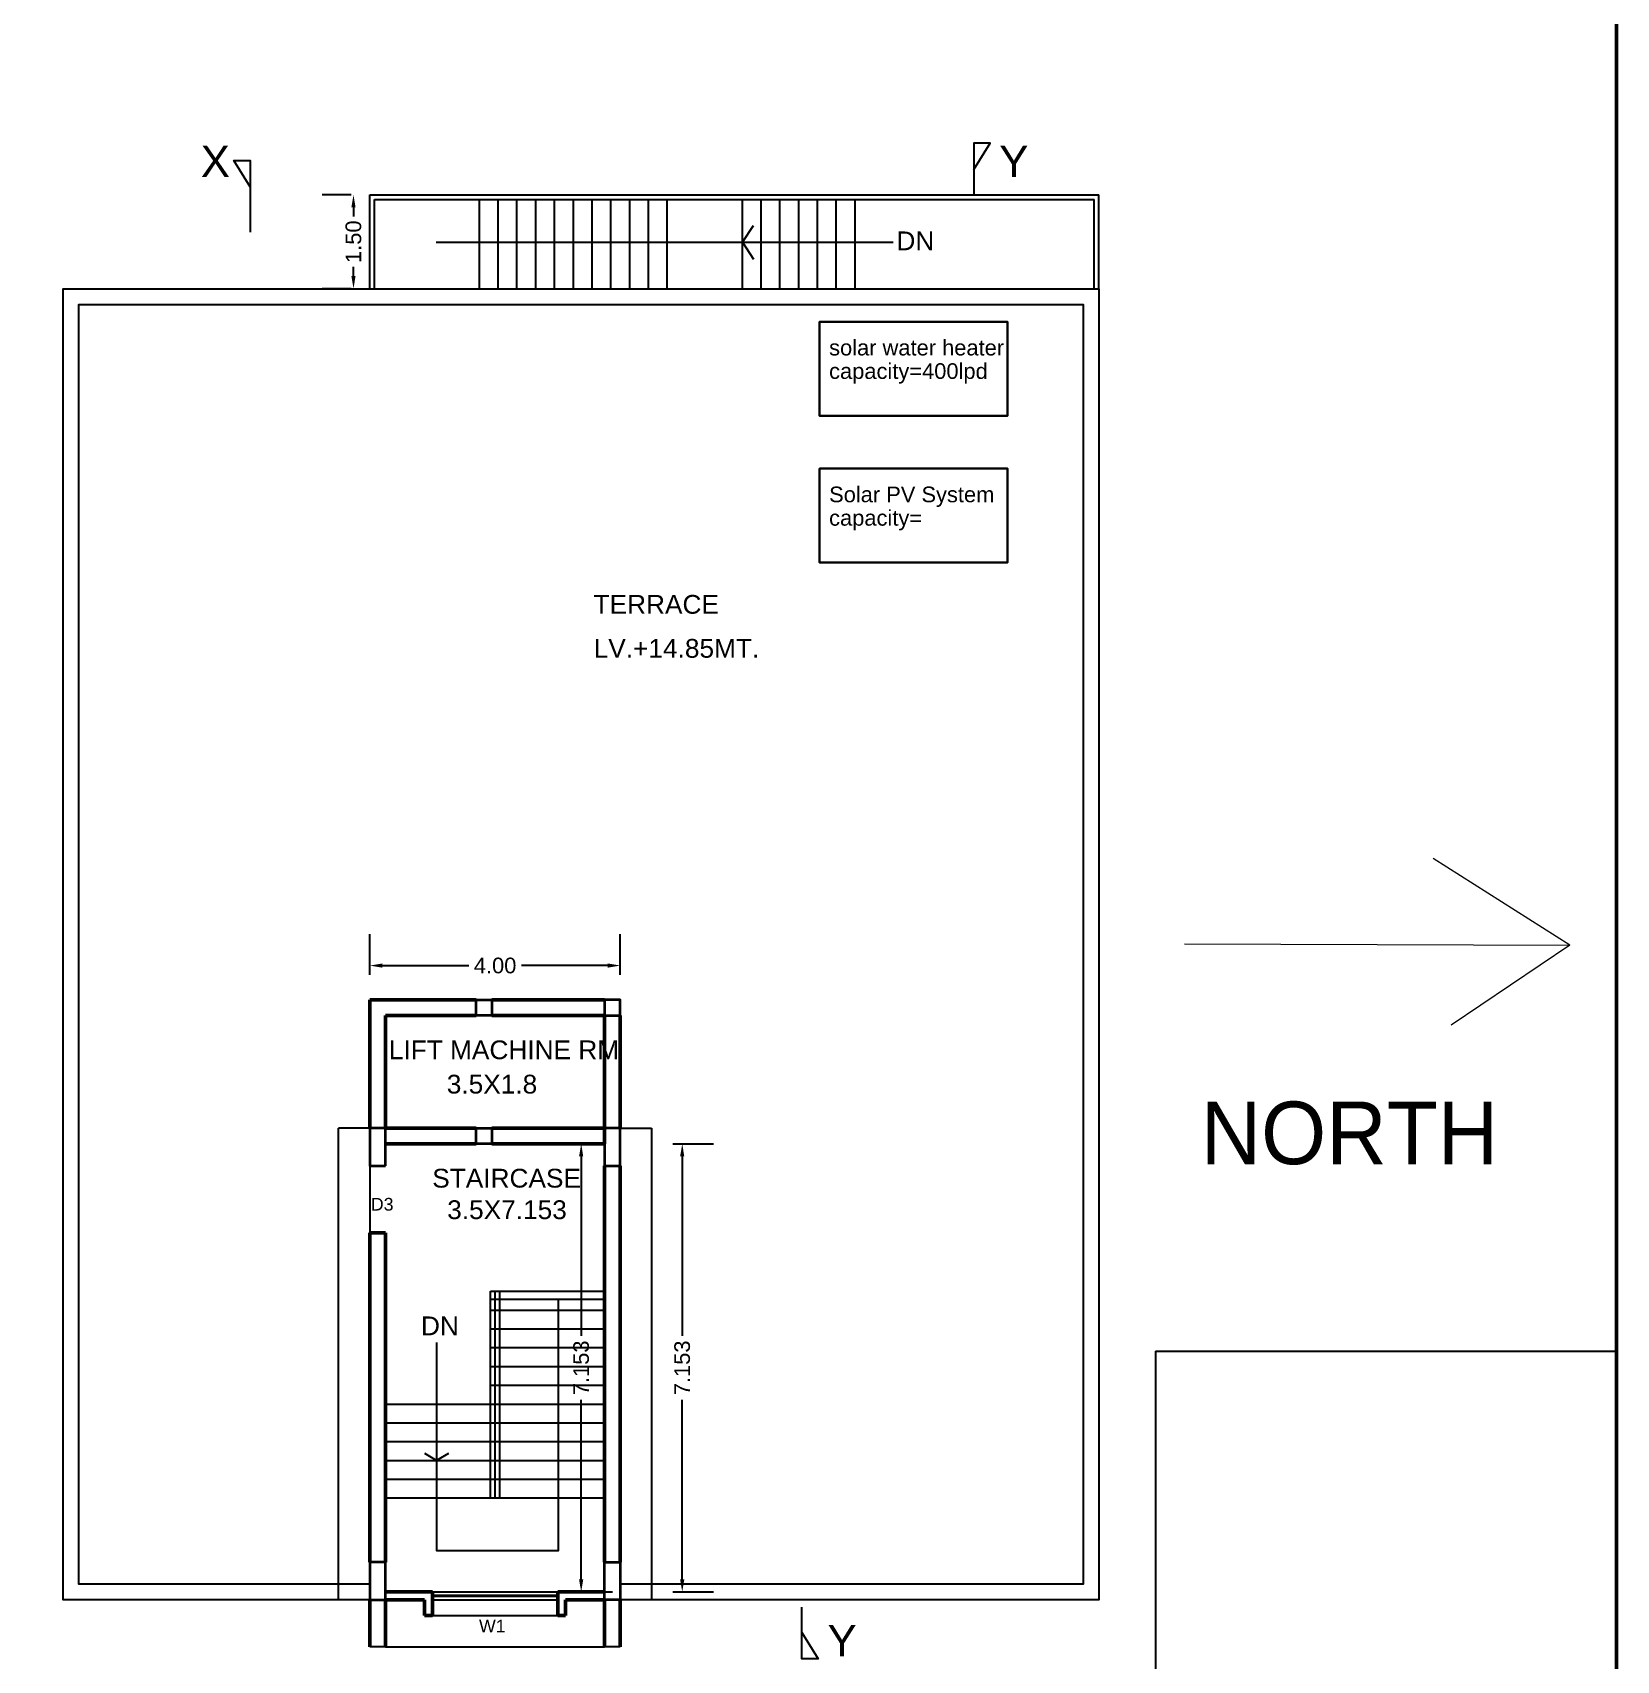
# Model space of a CAD drawing. Header units: metres. Extents: x 1218 to 1385, y 326 to 504.
# Drawn here: x 1292.59 to 1317.89, y 445.58 to 471.58 of the extents above; entities that cross this region are included whole.
import ezdxf

# ---------------------------------------------------------------- set-up
doc = ezdxf.new("R2010")
doc.units = ezdxf.units.M
doc.header["$MEASUREMENT"] = 0
doc.linetypes.add('ACAD_ISO02W100', pattern=[15, 12, -3])
doc.linetypes.add('CONTINULUS', pattern=[0])
for name, color, linetype, lineweight in [('BLK_1_FLR_4_ROOF_AREA', 7, 'Continuous', 0), ('NORTH_DIRECTION', 7, 'Continuous', 0), ('TEXX', 4, 'Continuous', 35), ('wall', 92, 'Continuous', 50)]:
    doc.layers.add(name, color=color, linetype=linetype, lineweight=lineweight)
for name, color, linetype in [('Legend', 7, 'Continuous'), ('SOLAR_PANEL', 7, 'Continuous'), ('SOLAR_WATER_HEATER', 7, 'Continuous'), ('Text', 7, 'Continuous')]:
    doc.layers.add(name, color=color, linetype=linetype)
doc.styles.add('PreDCRFont', font='arial.ttf', dxfattribs={"height": 0.25})
doc.styles.add('style2', font='arial.ttf', dxfattribs={"height": 0.25})
doc.dimstyles.new('Copy of Standard2', dxfattribs={"dimtxt": 0.25, "dimasz": 0.2, "dimexe": 0.5, "dimexo": 0.3, "dimgap": 0.09, "dimtad": 0, "dimtoh": 1, "dimzin": 0, "dimdsep": 46, "dimtxsty": 'PreDCRFont', "dimcen": 0.025, "dimdle": 0.1, "dimadec": 0, "dimazin": 0, "dimtfac": 1, "dimtofl": 0, "dimtmove": 2, "dimatfit": 3, "dimfxl": 0.18, "dimtolj": 1, "dimtzin": 0, "dimarcsym": 0})

# ---------------------------------------------------------------- blocks, each defined once
blk = doc.blocks.new('*D88')
at = {"layer": 'Defpoints', "color": 0, "linetype": 'Continuous', "transparency": 16777216}
for p in [(1297.98, 468.987), (1297.718, 467.487), (1297.98, 467.487)]:
    blk.add_point(p, dxfattribs=at)
at = {"layer": 'Text', "color": 0, "linetype": 'Continuous', "lineweight": -2, "transparency": 16777216}
for p, q in [((1297.68, 468.987), (1297.218, 468.987)), ((1297.718, 468.787), (1297.718, 468.639)), ((1297.718, 467.687), (1297.718, 467.834)), ((1297.68, 467.487), (1297.218, 467.487))]:
    blk.add_line(p, q, dxfattribs=at)
at = {"layer": 'Text', "color": 0, "linetype": 'Continuous', "transparency": 16777216}
for points in [[(1297.685, 468.787), (1297.751, 468.787), (1297.718, 468.987)], [(1297.685, 467.687), (1297.751, 467.687), (1297.718, 467.487)]]:
    blk.add_solid(points, dxfattribs=at)
at = {"layer": 'Text', "color": 0, "linetype": 'Continuous', "transparency": 16777216, "insert": (1297.718, 468.237), "char_height": 0.25, "attachment_point": 5, "rotation": 90, "style": 'PreDCRFont'}
blk.add_mtext('\\A1;1.50', dxfattribs=at)
blk = doc.blocks.new('*D89')
at = {"layer": 'Defpoints', "color": 0, "linetype": 'Continuous', "transparency": 16777216}
for p in [(1301.98, 456.679), (1297.98, 456.132), (1301.98, 456.132)]:
    blk.add_point(p, dxfattribs=at)
at = {"layer": 'Text', "color": 0, "linetype": 'Continuous', "lineweight": -2, "transparency": 16777216}
for p, q in [((1297.98, 456.529), (1297.98, 457.179)), ((1301.98, 456.529), (1301.98, 457.179)), ((1298.18, 456.679), (1299.56, 456.679)), ((1301.78, 456.679), (1300.399, 456.679))]:
    blk.add_line(p, q, dxfattribs=at)
at = {"layer": 'Text', "color": 0, "linetype": 'Continuous', "transparency": 16777216}
for points in [[(1298.18, 456.713), (1298.18, 456.646), (1297.98, 456.679)], [(1301.78, 456.713), (1301.78, 456.646), (1301.98, 456.679)]]:
    blk.add_solid(points, dxfattribs=at)
at = {"layer": 'Text', "color": 0, "linetype": 'Continuous', "transparency": 16777216, "insert": (1299.98, 456.679), "char_height": 0.25, "attachment_point": 5, "style": 'PreDCRFont'}
blk.add_mtext('\\A1;4.00', dxfattribs=at)
blk = doc.blocks.new('*D91')
at = {"layer": 'Defpoints', "color": 0, "linetype": 'Continuous', "transparency": 16777216}
for p in [(1300.83, 453.832), (1300.83, 446.679), (1302.969, 446.679)]:
    blk.add_point(p, dxfattribs=at)
at = {"layer": 'Text', "color": 0, "linetype": 'Continuous', "lineweight": -2, "transparency": 16777216}
for p, q in [((1302.819, 453.832), (1303.469, 453.832)), ((1302.969, 453.632), (1302.969, 450.766)), ((1302.969, 446.879), (1302.969, 449.745)), ((1302.819, 446.679), (1303.469, 446.679))]:
    blk.add_line(p, q, dxfattribs=at)
at = {"layer": 'Text', "color": 0, "linetype": 'Continuous', "transparency": 16777216}
for points in [[(1302.935, 453.632), (1303.002, 453.632), (1302.969, 453.832)], [(1302.935, 446.879), (1303.002, 446.879), (1302.969, 446.679)]]:
    blk.add_solid(points, dxfattribs=at)
at = {"layer": 'Text', "color": 0, "linetype": 'Continuous', "transparency": 16777216, "insert": (1302.969, 450.256), "char_height": 0.25, "attachment_point": 5, "rotation": 90, "style": 'PreDCRFont'}
blk.add_mtext('\\A1;7.153', dxfattribs=at)
blk = doc.blocks.new('*D92')
at = {"layer": 'Defpoints', "color": 0, "linetype": 'Continuous', "transparency": 16777216}
for p in [(1301.355, 453.832), (1301.355, 453.832), (1301.355, 446.679)]:
    blk.add_point(p, dxfattribs=at)
at = {"layer": 'Text', "color": 0, "linetype": 'Continuous', "lineweight": -2, "transparency": 16777216}
for p, q in [((1301.355, 453.832), (1300.855, 453.832)), ((1301.355, 453.632), (1301.355, 450.766)), ((1301.355, 446.879), (1301.355, 449.745)), ((1301.355, 446.679), (1301.855, 446.679))]:
    blk.add_line(p, q, dxfattribs=at)
at = {"layer": 'Text', "color": 0, "linetype": 'Continuous', "transparency": 16777216}
for points in [[(1301.321, 453.632), (1301.388, 453.632), (1301.355, 453.832)], [(1301.321, 446.879), (1301.388, 446.879), (1301.355, 446.679)]]:
    blk.add_solid(points, dxfattribs=at)
at = {"layer": 'Text', "color": 0, "linetype": 'Continuous', "transparency": 16777216, "insert": (1301.355, 450.256), "char_height": 0.25, "attachment_point": 5, "rotation": 90, "style": 'PreDCRFont'}
blk.add_mtext('\\A1;7.153', dxfattribs=at)

msp = doc.modelspace()

# ---------------------------------------------------------------- linework, layer by layer
at = {"linetype": 'Continuous'}
for p, q in [((1297.9797, 468.9869), (1309.623, 468.9869)), ((1297.9797, 467.4869), (1297.9797, 468.9869)), ((1298.0547, 468.9119), (1309.548, 468.9119)), ((1298.0547, 467.4869), (1298.0547, 468.9119)), ((1299.7297, 467.4869), (1299.7297, 468.9119)), ((1300.0297, 467.4869), (1300.0297, 468.9119)), ((1300.3297, 467.4869), (1300.3297, 468.9119)), ((1300.6297, 467.4869), (1300.6297, 468.9119)), ((1300.9297, 467.4869), (1300.9297, 468.9119)), ((1301.2297, 467.4869), (1301.2297, 468.9119)), ((1301.5297, 467.4869), (1301.5297, 468.9119)), ((1301.8297, 467.4869), (1301.8297, 468.9119)), ((1302.1297, 467.4869), (1302.1297, 468.9119)), ((1302.4297, 467.4869), (1302.4297, 468.9119)), ((1302.7297, 467.4869), (1302.7297, 468.9119)), ((1303.9297, 467.4869), (1303.9297, 468.9119)), ((1304.2297, 467.4869), (1304.2297, 468.9119)), ((1304.5297, 467.4869), (1304.5297, 468.9119)), ((1304.8297, 467.4869), (1304.8297, 468.9119)), ((1305.1297, 467.4869), (1305.1297, 468.9119)), ((1305.4297, 467.4869), (1305.4297, 468.9119)), ((1305.7297, 467.4869), (1305.7297, 468.9119)), ((1309.548, 467.4869), (1309.548, 468.9119)), ((1309.623, 467.4869), (1309.623, 468.9869)), ((1299.9047, 451.4784), (1301.7297, 451.4784)), ((1299.9047, 448.1784), (1299.9047, 451.4784)), ((1299.9047, 451.3534), (1301.7297, 451.3534)), ((1299.9797, 448.1784), (1299.9797, 451.4784)), ((1300.0547, 448.1784), (1300.0547, 451.4784)), ((1299.9047, 451.1784), (1301.7297, 451.1784)), ((1299.9047, 450.8784), (1301.7297, 450.8784)), ((1299.9047, 450.5784), (1301.7297, 450.5784)), ((1299.9797, 450.5784), (1301.7297, 450.5784)), ((1299.9047, 450.2784), (1301.7297, 450.2784)), ((1299.9797, 450.2784), (1301.7297, 450.2784)), ((1299.9047, 449.9784), (1301.7297, 449.9784)), ((1299.9047, 449.9784), (1301.7297, 449.9784)), ((1298.2297, 449.6784), (1301.7297, 449.6784)), ((1298.2297, 449.3784), (1301.7297, 449.3784)), ((1298.2297, 449.0784), (1301.7297, 449.0784)), ((1298.2297, 448.7784), (1301.7297, 448.7784)), ((1298.2297, 448.4784), (1301.7297, 448.4784)), ((1298.2297, 448.1784), (1301.7297, 448.1784)), ((1298.9797, 446.6789), (1300.9797, 446.6789)), ((1298.9797, 446.6265), (1300.9797, 446.6265)), ((1298.9797, 446.6084), (1300.9797, 446.6084)), ((1298.9797, 446.5504), (1300.9797, 446.5504)), ((1298.9797, 446.3004), (1300.9797, 446.3004))]:
    msp.add_line(p, q, dxfattribs=at)
for points in [[(1303.9297, 468.2278), (1304.1083, 468.4977)], [(1299.0394, 468.2278), (1306.3395, 468.2278)], [(1303.9297, 468.2278), (1304.1083, 467.9578)], [(1299.0465, 450.6582), (1299.0465, 447.3383), (1300.9921, 447.3383), (1300.9921, 451.3534)]]:
    msp.add_lwpolyline(points, dxfattribs=at)
at = {"layer": 'BLK_1_FLR_4_ROOF_AREA', "color": 7, "linetype": 'Continuous'}
msp.add_lwpolyline([(1301.9797, 456.1324), (1301.9797, 446.8039), (1309.373, 446.8039), (1309.373, 467.2369), (1293.3333, 467.2369), (1293.3333, 446.8039), (1297.9797, 446.8039), (1297.9797, 456.1324), (1301.9797, 456.1324)], close=True, dxfattribs=at)
at = {"layer": 'NORTH_DIRECTION'}
msp.add_line((1317.145, 457.0053), (1315.249, 455.7252), dxfattribs=at)
msp.add_lwpolyline([(1310.9928, 457.0285), (1317.145, 457.0053), (1314.9616, 458.3895)], dxfattribs=at)
at = {"layer": 'SOLAR_PANEL', "color": 3, "linetype": 'CONTINULUS', "ltscale": 0.05}
msp.add_lwpolyline([(1305.1625, 464.6142), (1308.1625, 464.6142), (1308.1625, 463.1142), (1305.1625, 463.1142)], close=True, dxfattribs=at)
at = {"layer": 'SOLAR_WATER_HEATER', "linetype": 'CONTINULUS', "ltscale": 0.05}
msp.add_lwpolyline([(1305.1625, 466.9579), (1308.1625, 466.9579), (1308.1625, 465.4579), (1305.1625, 465.4579)], close=True, dxfattribs=at)
at = {"layer": 'Text', "linetype": 'ACAD_ISO02W100'}
for p, q in [((1297.4797, 446.5539), (1297.4797, 454.0824)), ((1297.9797, 454.0824), (1297.4797, 454.0824)), ((1301.9797, 454.0824), (1302.4797, 454.0824)), ((1302.4797, 454.0824), (1302.4797, 446.5539))]:
    msp.add_line(p, q, dxfattribs=at)
at = {"layer": 'Text', "linetype": 'Continuous'}
for p, q in [((1297.9797, 453.4824), (1297.9797, 452.4124)), ((1310.526, 450.5222), (1310.526, 444.8729)), ((1310.526, 450.5222), (1317.8903, 450.5222)), ((1298.2297, 445.8039), (1297.9797, 445.8039)), ((1298.2297, 445.8039), (1301.7297, 445.8039)), ((1301.9797, 445.8039), (1301.7297, 445.8039))]:
    msp.add_line(p, q, dxfattribs=at)
at = {"layer": 'Text'}
for points in [[(1307.6239, 469.3921), (1307.8867, 469.8114), (1307.6239, 469.8114), (1307.6239, 468.9869)], [(1296.0692, 469.1132), (1295.8065, 469.5325), (1296.0692, 469.5325), (1296.0692, 468.708)], [(1304.8793, 446.0281), (1305.142, 445.6087), (1304.8793, 445.6087), (1304.8793, 446.4333)]]:
    msp.add_lwpolyline(points, dxfattribs=at)
at = {"layer": 'Text', "linetype": 'Continuous'}
for points in [[(1296.0692, 469.5325), (1296.0692, 468.388)], [(1297.9797, 446.5539), (1293.0833, 446.5539), (1293.0833, 467.4869), (1309.623, 467.4869), (1309.623, 446.5539), (1301.9797, 446.5539)], [(1297.9797, 446.8039), (1293.3333, 446.8039), (1293.3333, 467.2369), (1309.373, 467.2369), (1309.373, 446.8039), (1301.9797, 446.8039)], [(1299.2339, 448.8905), (1299.0465, 448.7784), (1298.8592, 448.8905)]]:
    msp.add_lwpolyline(points, dxfattribs=at)
at = {"layer": 'Text', "lineweight": 30}
for points in [[(1305.1625, 465.4579), (1308.1625, 465.4579), (1308.1625, 466.9579), (1305.1625, 466.9579)], [(1305.1625, 463.1142), (1308.1625, 463.1142), (1308.1625, 464.6142), (1305.1625, 464.6142)]]:
    msp.add_lwpolyline(points, close=True, dxfattribs=at)
at = {"layer": 'TEXX', "linetype": 'Continuous'}
for points in [[(1299.9297, 455.8824), (1299.6797, 455.8824), (1299.6797, 456.1324), (1299.9297, 456.1324)], [(1299.9297, 455.8824), (1299.6797, 455.8824), (1299.6797, 456.1324), (1299.9297, 456.1324)], [(1301.7297, 455.8824), (1301.9797, 455.8824), (1301.9797, 456.1324), (1301.7297, 456.1324)], [(1301.7297, 455.8824), (1301.9797, 455.8824), (1301.9797, 456.1324), (1301.7297, 456.1324)], [(1298.2297, 453.4824), (1298.2297, 454.0824), (1297.9797, 454.0824), (1297.9797, 453.4824)], [(1299.6797, 454.0824), (1299.9297, 454.0824), (1299.9297, 453.8324), (1299.6797, 453.8324)], [(1301.9797, 453.4824), (1301.9797, 454.0824), (1301.7297, 454.0824), (1301.7297, 453.4824)], [(1298.2297, 446.5539), (1298.2297, 447.1539), (1297.9797, 447.1539), (1297.9797, 446.5539)], [(1301.7297, 446.5539), (1301.7297, 447.1539), (1301.9797, 447.1539), (1301.9797, 446.5539)]]:
    msp.add_lwpolyline(points, close=True, dxfattribs=at)
at = {"layer": 'wall', "linetype": 'Continuous'}
for p, q in [((1299.6797, 456.1324), (1297.9797, 456.1324)), ((1297.9797, 454.0824), (1297.9797, 456.1324)), ((1299.9297, 456.1324), (1301.7297, 456.1324)), ((1299.6797, 455.8824), (1298.2297, 455.8824)), ((1298.2297, 454.0824), (1298.2297, 455.8824)), ((1299.9297, 455.8824), (1301.7297, 455.8824)), ((1301.7297, 455.8824), (1301.7297, 453.8324)), ((1301.9797, 455.8824), (1301.9797, 454.0824)), ((1299.6797, 454.0824), (1298.2297, 454.0824)), ((1299.6797, 453.8324), (1298.2297, 453.8324)), ((1299.9297, 454.0824), (1301.7297, 454.0824)), ((1299.9297, 453.8324), (1301.7297, 453.8324)), ((1301.7297, 453.4824), (1301.7297, 447.1539)), ((1301.9797, 453.4824), (1301.9797, 447.1539)), ((1297.9797, 447.1539), (1297.9797, 452.4124)), ((1298.2297, 452.4124), (1297.9797, 452.4124)), ((1298.2297, 447.1539), (1298.2297, 452.4124)), ((1297.9797, 446.5539), (1297.9797, 445.8039)), ((1298.2297, 446.6789), (1298.9797, 446.6789)), ((1298.2297, 446.5539), (1298.8547, 446.5539)), ((1298.2297, 446.5539), (1298.2297, 445.8039)), ((1298.8547, 446.5504), (1298.8547, 446.3004)), ((1298.9797, 446.6789), (1298.9797, 446.3004)), ((1300.9797, 446.6789), (1301.7297, 446.6789)), ((1300.9797, 446.6789), (1300.9797, 446.3004)), ((1301.1047, 446.5539), (1301.7297, 446.5539)), ((1301.1047, 446.5539), (1301.1047, 446.3004)), ((1301.7297, 446.5539), (1301.7297, 445.8039)), ((1301.9797, 446.5539), (1301.9797, 445.8039)), ((1298.8547, 446.3004), (1298.9797, 446.3004)), ((1300.9797, 446.3004), (1301.1047, 446.3004))]:
    msp.add_line(p, q, dxfattribs=at)
at = {"layer": 'wall'}
msp.add_lwpolyline([(1217.8903, 418.8176), (1317.8903, 418.8176), (1317.8903, 504.0023), (1217.8903, 504.0023)], close=True, dxfattribs=at)

# ---------------------------------------------------------------- texts
at = {"linetype": 'Continuous', "style": 'style2'}
for s, p in [('DN', (1306.3897, 468.1007)), ('LIFT MACHINE RM', (1298.2827, 455.1836)), ('3.5X1.8', (1299.2082, 454.636)), ('STAIRCASE', (1298.9762, 453.1343)), ('3.5X7.153', (1299.2148, 452.6309)), ('DN', (1298.7962, 450.7765))]:
    msp.add_text(s, height=0.3, dxfattribs=at).set_placement(p)
at = {"layer": 'Legend', "linetype": 'Continuous', "style": 'style2'}
for s, p in [('TERRACE', (1301.5527, 462.2967)), ('LV.+14.85MT.', (1301.5549, 461.5944))]:
    msp.add_text(s, height=0.3, dxfattribs=at).set_placement(p)
at = {"layer": 'NORTH_DIRECTION', "insert": (1311.2488, 454.5077), "char_height": 1, "attachment_point": 1}
msp.add_mtext_dynamic_manual_height_columns('NORTH', width=5.756756, gutter_width=5, heights=[0], dxfattribs=at)
at = {"layer": 'Text', "lineweight": 30, "style": 'PreDCRFont'}
for s, p in [('solar water heater', (1305.3147, 466.4208)), ('capacity=400lpd', (1305.3147, 466.0465)), ('Solar PV System', (1305.3147, 464.0771)), ('capacity=', (1305.3147, 463.7028))]:
    msp.add_text(s, height=0.25, dxfattribs=at).set_placement(p)
at = {"layer": 'Text', "style": 'PreDCRFont'}
for s, p in [('D3', (1297.9958, 452.7678)), ('W1', (1299.7229, 446.0328))]:
    msp.add_text(s, height=0.2025, rotation=359.85, dxfattribs=at).set_placement(p)
at = {"layer": 'wall', "style": 'PreDCRFont'}
for s, rotation, p in [('X', 0.15, (1295.2791, 469.2693)), ('Y', 0.15, (1308.0338, 469.2693)), ('Y', 359.85, (1305.2878, 445.6509))]:
    msp.add_text(s, height=0.5, rotation=rotation, dxfattribs=at).set_placement(p)

# ---------------------------------------------------------------- dimensions: what is measured, and where the dimension line sits
at = {"layer": 'Text', "linetype": 'Continuous'}
for base, p1, p2, override, picture, middle in [((1297.718, 467.4869), (1297.9797, 468.9869), (1297.9797, 467.4869), {"dimpost": '\\X'}, '*D88', (1297.718, 468.2369)), ((1302.96868, 446.67889), (1300.82966, 453.83238), (1300.82966, 446.67889), {"dimdec": 3, "dimpost": '\\X', "dimtdec": 3, "dimfxl": 0.15, "dimfxlon": 1}, '*D91', (1302.96868, 450.25564)), ((1301.35466, 453.83238), (1301.35466, 446.67889), (1301.35466, 453.83238), {"dimdec": 3, "dimpost": '\\X', "dimtdec": 3, "dimfxl": 0.15, "dimfxlon": 1}, '*D92', (1301.35466, 450.25564))]:
    dim = msp.add_linear_dim(base=base, p1=p1, p2=p2, angle=90, dimstyle='Copy of Standard2', override=override, dxfattribs=at)
    dim.commit()
    dim.dimension.update_dxf_attribs({"geometry": picture, "text_midpoint": middle})
dim = msp.add_linear_dim(base=(1301.9797, 456.6795), p1=(1297.9797, 456.1324), p2=(1301.9797, 456.1324), dimstyle='Copy of Standard2', override={"dimpost": '\\X', "dimfxl": 0.15, "dimfxlon": 1}, dxfattribs=at)
dim.commit()
dim.dimension.update_dxf_attribs({"geometry": '*D89', "text_midpoint": (1299.9797, 456.6795)})

doc.saveas('drawing.dxf')
